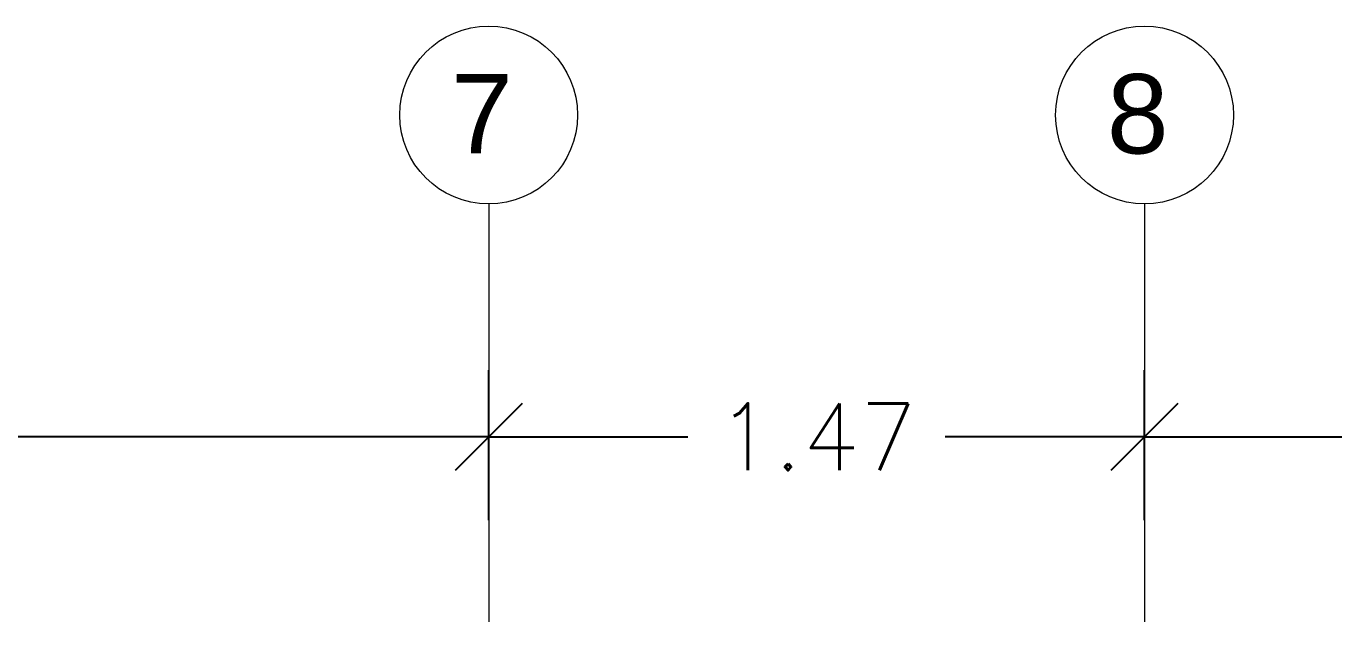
# Model space of a CAD drawing. Header units: metres. Extents: x -25 to 234, y -27 to 52.
# Drawn here: x 101.578 to 104.518, y 50.488 to 51.828 of the extents above; entities that cross this region are included whole.
import ezdxf

# ---------------------------------------------------------------- set-up
doc = ezdxf.new("R2010")
doc.units = ezdxf.units.M
doc.header["$LTSCALE"] = 0.1
doc.header["$MEASUREMENT"] = 0
doc.header["$PDMODE"] = 66
doc.linetypes.add('CONTINUA', pattern=[0])
doc.linetypes.add('Grid Line 1_2_', pattern=[22.225, 12.7, -3.175, 3.175, -3.175])
doc.layers.add('0-S-GRID', color=1, linetype='Continuous', lineweight=9)
doc.layers.add('0-S-GRID-IDEN', color=1, linetype='Continuous', lineweight=9)
doc.layers.add('001-DIMTEXTO', color=4, linetype='Continuous')
doc.layers.add('DIMTEXTO', color=4, linetype='Continuous')
doc.styles.add('Arial_2', font='arial.ttf', dxfattribs={"height": 0.2})
doc.styles.add('SMPLEX', font='simplex.shx')
doc.dimstyles.new('DIM-75', dxfattribs={"dimscale": 0.75, "dimtxt": 0.2, "dimasz": 0.2, "dimexe": 0.2, "dimexo": 0.2, "dimgap": 0.1, "dimtad": 0, "dimtih": 1, "dimtoh": 1, "dimzin": 0, "dimdsep": 46, "dimtxsty": 'SMPLEX', "dimblk1": 'OBLIQUE', "dimblk2": 'OBLIQUE', "dimsah": 1, "dimcen": 0.2, "dimclrd": 4, "dimclre": 4, "dimclrt": 4, "dimadec": 0, "dimazin": 0, "dimtfac": 1, "dimtmove": 1, "dimatfit": 3, "dimldrblk": 'OPEN30', "dimfxl": 0.25, "dimfxlon": 1, "dimtfill": 1, "dimtolj": 1, "dimtzin": 0, "dimarcsym": 0})

# ---------------------------------------------------------------- blocks, each defined once
blk = doc.blocks.new('_Oblique')
at = {"color": 0, "linetype": 'ByBlock', "lineweight": -2}
blk.add_line((-0.5, -0.5), (0.5, 0.5), dxfattribs=at)
blk = doc.blocks.new('*D993')
at = {"layer": 'Defpoints', "color": 0, "ltscale": 0.05, "transparency": 16777216}
for p in [(107.5997, -0.1355), (103.4491, -0.5517), (107.5997, -0.5517)]:
    blk.add_point(p, dxfattribs=at)
at = {"layer": 'DIMTEXTO', "color": 4, "lineweight": -2, "ltscale": 0.05, "transparency": 16777216}
for p, q in [((103.4491, -0.323), (103.4491, 0.0145)), ((107.5997, -0.323), (107.5997, 0.0145)), ((103.4491, -0.1355), (105.2351, -0.1355)), ((107.5997, -0.1355), (105.8137, -0.1355))]:
    blk.add_line(p, q, dxfattribs=at)
at = {"layer": 'DIMTEXTO', "color": 4, "lineweight": -2, "ltscale": 0.05, "transparency": 16777216, "xscale": 0.15, "yscale": 0.15, "zscale": 0.15, "rotation": 180}
blk.add_blockref('_Oblique', (103.4491, -0.1355), dxfattribs=at)
at = {"layer": 'DIMTEXTO', "color": 4, "lineweight": -2, "ltscale": 0.05, "transparency": 16777216, "xscale": 0.15, "yscale": 0.15, "zscale": 0.15}
blk.add_blockref('_Oblique', (107.5997, -0.1355), dxfattribs=at)
at = {"layer": 'DIMTEXTO', "color": 4, "ltscale": 0.05, "transparency": 16777216, "insert": (105.5244, -0.1355), "char_height": 0.15, "attachment_point": 5, "style": 'SMPLEX', "bg_fill": 3, "box_fill_scale": 1.25, "bg_fill_color": 256, "bg_fill_true_color": 13158600, "bg_fill_transparency": 0}
blk.add_mtext('\\A1;4.15', dxfattribs=at)
blk = doc.blocks.new('_Open30')
at = {"layer": 'DIMTEXTO', "color": 0, "lineweight": -2}
for p, q in [((-1, 0.268), (0, 0)), ((0, 0), (-1, -0.268)), ((0, 0), (-1, 0))]:
    blk.add_line(p, q, dxfattribs=at)
blk = doc.blocks.new('*D994')
at = {"layer": 'Defpoints', "color": 0, "ltscale": 0.2, "transparency": 16777216}
for p in [(109.0741, -0.1355), (107.5997, -0.5517), (109.0741, -0.5517)]:
    blk.add_point(p, dxfattribs=at)
at = {"layer": 'DIMTEXTO', "color": 4, "lineweight": -2, "ltscale": 0.2, "transparency": 16777216}
for p, q in [((107.5997, -0.323), (107.5997, 0.0145)), ((109.0741, -0.323), (109.0741, 0.0145)), ((107.5997, -0.1355), (108.0476, -0.1355)), ((109.0741, -0.1355), (108.6262, -0.1355))]:
    blk.add_line(p, q, dxfattribs=at)
at = {"layer": 'DIMTEXTO', "color": 4, "lineweight": -2, "ltscale": 0.2, "transparency": 16777216, "xscale": 0.15, "yscale": 0.15, "zscale": 0.15, "rotation": 180}
blk.add_blockref('_Oblique', (107.5997, -0.1355), dxfattribs=at)
at = {"layer": 'DIMTEXTO', "color": 4, "lineweight": -2, "ltscale": 0.2, "transparency": 16777216, "xscale": 0.15, "yscale": 0.15, "zscale": 0.15}
blk.add_blockref('_Oblique', (109.0741, -0.1355), dxfattribs=at)
at = {"layer": 'DIMTEXTO', "color": 4, "ltscale": 0.2, "transparency": 16777216, "insert": (108.3369, -0.1355), "char_height": 0.15, "attachment_point": 5, "style": 'SMPLEX', "bg_fill": 3, "box_fill_scale": 1.25, "bg_fill_color": 256, "bg_fill_true_color": 13158600, "bg_fill_transparency": 0}
blk.add_mtext('\\A1;1.47', dxfattribs=at)
blk = doc.blocks.new('*D995')
at = {"layer": 'Defpoints', "color": 0, "ltscale": 0.2, "transparency": 16777216}
for p in [(112.2491, -0.1355), (109.0741, -0.5517), (112.2491, -0.5517)]:
    blk.add_point(p, dxfattribs=at)
at = {"layer": 'DIMTEXTO', "color": 4, "lineweight": -2, "ltscale": 0.2, "transparency": 16777216}
for p, q in [((109.0741, -0.323), (109.0741, 0.0145)), ((112.2491, -0.323), (112.2491, 0.0145)), ((109.0741, -0.1355), (110.3723, -0.1355)), ((112.2491, -0.1355), (110.9509, -0.1355))]:
    blk.add_line(p, q, dxfattribs=at)
at = {"layer": 'DIMTEXTO', "color": 4, "lineweight": -2, "ltscale": 0.2, "transparency": 16777216, "xscale": 0.15, "yscale": 0.15, "zscale": 0.15, "rotation": 180}
blk.add_blockref('_Oblique', (109.0741, -0.1355), dxfattribs=at)
at = {"layer": 'DIMTEXTO', "color": 4, "lineweight": -2, "ltscale": 0.2, "transparency": 16777216, "xscale": 0.15, "yscale": 0.15, "zscale": 0.15}
blk.add_blockref('_Oblique', (112.2491, -0.1355), dxfattribs=at)
at = {"layer": 'DIMTEXTO', "color": 4, "ltscale": 0.2, "transparency": 16777216, "insert": (110.6616, -0.1355), "char_height": 0.15, "attachment_point": 5, "style": 'SMPLEX', "bg_fill": 3, "box_fill_scale": 1.25, "bg_fill_color": 256, "bg_fill_true_color": 13158600, "bg_fill_transparency": 0}
blk.add_mtext('\\A1;3.18', dxfattribs=at)
blk = doc.blocks.new('A$Cac76d8b6')
at = {"layer": '0-S-GRID', "linetype": 'Grid Line 1_2_'}
for p, q in [((18.1346, 27.3263), (18.1346, 26.3863)), ((18.1346, 27.3263), (18.1346, 26.3863)), ((19.609, 27.3263), (19.609, 26.3863)), ((19.609, 27.3263), (19.609, 26.3863))]:
    blk.add_line(p, q, dxfattribs=at)
at = {"layer": '0-S-GRID-IDEN'}
for centre in [(18.1346, 27.5263), (19.609, 27.5263)]:
    blk.add_circle(centre, 0.2, dxfattribs=at)
at = {"layer": 'DIMTEXTO', "char_height": 0.1786, "width": 0.168354, "attachment_point": 3, "style": 'Arial_2'}
for s, insert in [('7', (18.1888, 27.6185)), ('8', (19.6632, 27.6185))]:
    blk.add_mtext(s, dxfattribs=dict(at, insert=insert))
at = {"layer": 'DIMTEXTO', "color": 1, "ltscale": 0.05}
dim = blk.add_linear_dim(base=(18.1346, 26.8025), p1=(13.984, 26.3863), p2=(18.1346, 26.3863), dimstyle='DIM-75', override={"dimtmove": 1}, dxfattribs=at)
dim.commit()
dim.dimension.update_dxf_attribs({"geometry": '*D993', "text_midpoint": (16.0593, 26.8025), "insert": (-89.4651, 26.938)})
at = {"layer": 'DIMTEXTO', "ltscale": 0.2}
dim = blk.add_linear_dim(base=(19.609, 26.8025), p1=(18.1346, 26.3863), p2=(19.609, 26.3863), dimstyle='DIM-75', override={"dimtmove": 1}, dxfattribs=at)
dim.commit()
dim.dimension.update_dxf_attribs({"geometry": '*D994', "text_midpoint": (18.8718, 26.8025), "insert": (-89.4651, 26.938)})
dim = blk.add_linear_dim(base=(22.7840051835, 26.802505095), p1=(19.6090051822, 26.3862992915), p2=(22.7840051835, 26.3862992915), dimstyle='DIM-75', override={"dimtmove": 1}, dxfattribs=at)
dim.commit()
dim.dimension.update_dxf_attribs({"geometry": '*D995', "text_midpoint": (21.1965051829, 26.802505095), "insert": (-89.4650763662, 26.9380438588)})

msp = doc.modelspace()

# ---------------------------------------------------------------- block references
at = {"layer": '001-DIMTEXTO', "linetype": 'CONTINUA'}
msp.add_blockref('A$Cac76d8b6', (84.4834, 24.102), dxfattribs=at)

doc.saveas('drawing.dxf')
